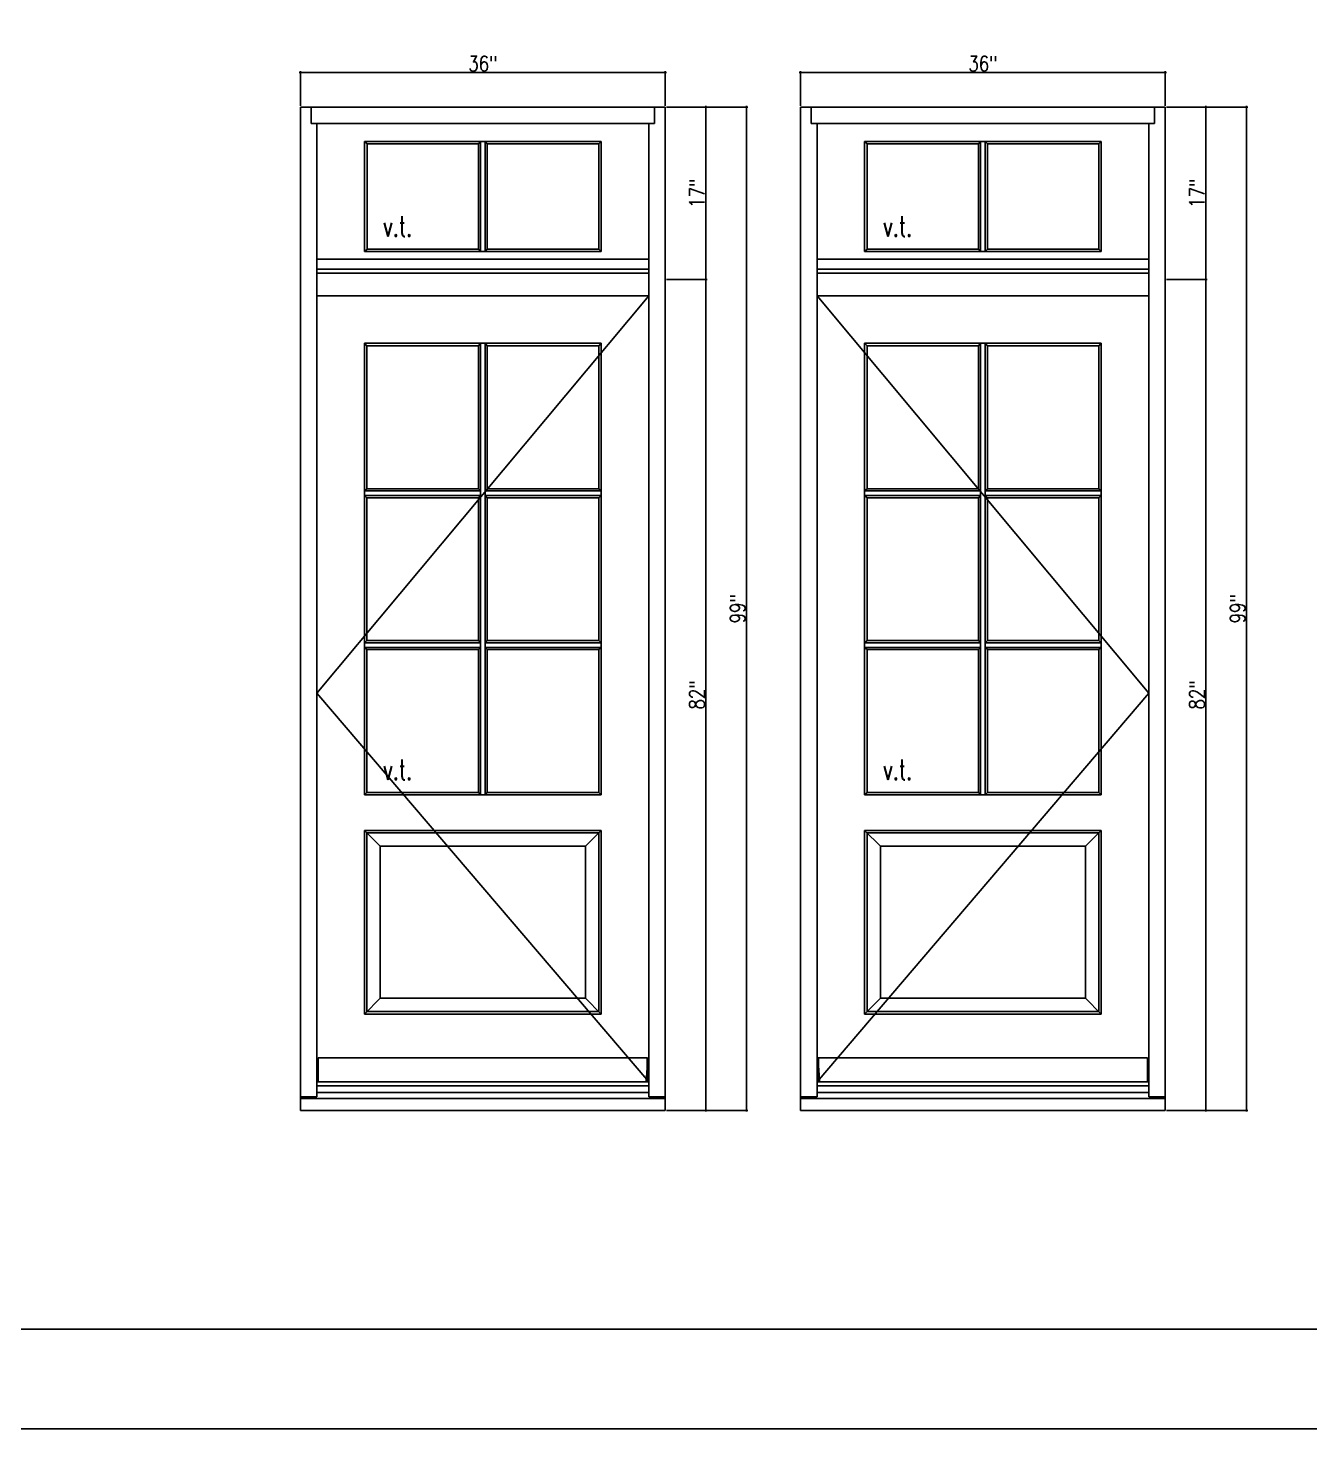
# Model space of a CAD drawing. Header units: inches. Extents: x 1985 to 11287, y 379 to 4336.
# Drawn here: x 7689.1 to 7815.7, y 3266.3 to 3404.5 of the extents above; entities that cross this region are included whole.
import ezdxf

# ---------------------------------------------------------------- set-up
doc = ezdxf.new("R2010")
doc.units = ezdxf.units.IN
doc.header["$MEASUREMENT"] = 0
doc.layers.get('0').update_dxf_attribs({"linetype": 'CONTINUOUS'})
doc.layers.get('Defpoints').update_dxf_attribs({"linetype": 'CONTINUOUS'})
for name, color, linetype in [('COTE1-1 99', 7, 'CONTINUOUS'), ('elevation 99', 7, 'CONTINUOUS'), ('opening side 99', 1, 'CONTINUOUS'), ('separation 99', 3, 'CONTINUOUS')]:
    doc.layers.add(name, color=color, linetype=linetype)
doc.styles.get("Standard").update_dxf_attribs({"font": 'txt.shx', "width": 0.8})
doc.dimstyles.new('Elevation', dxfattribs={"dimscale": 2, "dimtxt": 0.75, "dimasz": 0.0625, "dimexe": 0.0625, "dimexo": 0.0625, "dimgap": 0.0625, "dimtad": 1, "dimdec": 5, "dimzin": 0, "dimdsep": 46, "dimlunit": 5, "dimtxsty": 'Standard', "dimblk1": 'OBLIQUE', "dimblk2": 'OBLIQUE', "dimsah": 1, "dimcen": 2, "dimdle": 0.0625, "dimclrd": 1, "dimclre": 1, "dimadec": 1, "dimazin": 0, "dimtfac": 0.375, "dimtdec": 5, "dimtmove": 0, "dimatfit": 3, "dimldrblk": 'OBLIQUE', "dimfxl": 1, "dimfrac": 2, "dimtolj": 1, "dimtzin": 0, "dimarcsym": 0})

# ---------------------------------------------------------------- blocks, each defined once
blk = doc.blocks.new('_OBLIQUE')
at = {"color": 0, "linetype": 'ByBlock'}
blk.add_line((-0.5, -0.5), (0.5, 0.5), dxfattribs=at)
blk = doc.blocks.new('*D280')
at = {"layer": 'COTE1-1 99', "color": 1, "lineweight": -2, "transparency": 16777216}
for p, q in [((7765.24, 3400.13), (7801.49, 3400.13)), ((7765.37, 3396.85), (7765.37, 3400.26)), ((7801.37, 3396.85), (7801.37, 3400.26))]:
    blk.add_line(p, q, dxfattribs=at)
at = {"layer": 'Defpoints', "color": 0, "transparency": 16777216}
for p in [(7801.37, 3400.13), (7765.37, 3396.72), (7801.37, 3396.72)]:
    blk.add_point(p, dxfattribs=at)
at = {"layer": 'COTE1-1 99', "color": 1, "lineweight": -2, "transparency": 16777216, "xscale": 0.125, "yscale": 0.125, "zscale": 0.125, "rotation": 180}
blk.add_blockref('_OBLIQUE', (7765.37, 3400.13), dxfattribs=at)
at = {"layer": 'COTE1-1 99', "color": 1, "lineweight": -2, "transparency": 16777216, "xscale": 0.125, "yscale": 0.125, "zscale": 0.125}
blk.add_blockref('_OBLIQUE', (7801.37, 3400.13), dxfattribs=at)
at = {"layer": 'COTE1-1 99', "color": 0, "transparency": 16777216, "insert": (7783.37, 3401.01), "char_height": 1.5, "attachment_point": 5}
blk.add_mtext('\\A1;36"', dxfattribs=at)
blk = doc.blocks.new('*D281')
at = {"layer": 'COTE1-1 99', "color": 1, "lineweight": -2, "transparency": 16777216}
for p, q in [((7801.49, 3396.72), (7805.5, 3396.72)), ((7805.37, 3379.6), (7805.37, 3396.85)), ((7801.49, 3379.72), (7805.5, 3379.72))]:
    blk.add_line(p, q, dxfattribs=at)
at = {"layer": 'Defpoints', "color": 0, "transparency": 16777216}
for p in [(7801.37, 3396.72), (7805.37, 3396.72), (7801.37, 3379.72)]:
    blk.add_point(p, dxfattribs=at)
at = {"layer": 'COTE1-1 99', "color": 1, "lineweight": -2, "transparency": 16777216, "xscale": 0.125, "yscale": 0.125, "zscale": 0.125}
for p, rotation in [((7805.37, 3396.72), 90), ((7805.37, 3379.72), 270)]:
    blk.add_blockref('_OBLIQUE', p, dxfattribs=dict(at, rotation=rotation))
at = {"layer": 'COTE1-1 99', "color": 0, "transparency": 16777216, "insert": (7804.5, 3388.22), "char_height": 1.5, "attachment_point": 5, "rotation": 90}
blk.add_mtext('\\A1;17"', dxfattribs=at)
blk = doc.blocks.new('*D282')
at = {"layer": 'COTE1-1 99', "color": 1, "lineweight": -2, "transparency": 16777216}
for p, q in [((7801.49, 3379.72), (7805.5, 3379.72)), ((7805.37, 3297.6), (7805.37, 3379.85)), ((7801.49, 3297.72), (7805.5, 3297.72))]:
    blk.add_line(p, q, dxfattribs=at)
at = {"layer": 'Defpoints', "color": 0, "transparency": 16777216}
for p in [(7801.37, 3379.72), (7805.37, 3379.72), (7801.37, 3297.72)]:
    blk.add_point(p, dxfattribs=at)
at = {"layer": 'COTE1-1 99', "color": 1, "lineweight": -2, "transparency": 16777216, "xscale": 0.125, "yscale": 0.125, "zscale": 0.125}
for p, rotation in [((7805.37, 3379.72), 90), ((7805.37, 3297.72), 270)]:
    blk.add_blockref('_OBLIQUE', p, dxfattribs=dict(at, rotation=rotation))
at = {"layer": 'COTE1-1 99', "color": 0, "transparency": 16777216, "insert": (7804.5, 3338.72), "char_height": 1.5, "attachment_point": 5, "rotation": 90}
blk.add_mtext('\\A1;82"', dxfattribs=at)
blk = doc.blocks.new('*D267')
at = {"layer": 'COTE1-1 99', "color": 1, "lineweight": -2, "transparency": 16777216}
for p, q in [((7801.49, 3396.72), (7809.52, 3396.72)), ((7809.39, 3297.6), (7809.39, 3396.85)), ((7801.49, 3297.72), (7809.52, 3297.72))]:
    blk.add_line(p, q, dxfattribs=at)
at = {"layer": 'Defpoints', "color": 0, "transparency": 16777216}
for p in [(7801.37, 3396.72), (7809.39, 3396.72), (7801.37, 3297.72)]:
    blk.add_point(p, dxfattribs=at)
at = {"layer": 'COTE1-1 99', "color": 1, "lineweight": -2, "transparency": 16777216, "xscale": 0.125, "yscale": 0.125, "zscale": 0.125}
for p, rotation in [((7809.39, 3396.72), 90), ((7809.39, 3297.72), 270)]:
    blk.add_blockref('_OBLIQUE', p, dxfattribs=dict(at, rotation=rotation))
at = {"layer": 'COTE1-1 99', "color": 0, "transparency": 16777216, "insert": (7808.52, 3347.22), "char_height": 1.5, "attachment_point": 5, "rotation": 90}
blk.add_mtext('\\A1;99"', dxfattribs=at)
blk = doc.blocks.new('*D255')
at = {"layer": 'COTE1-1 99', "color": 1, "lineweight": -2, "transparency": 16777216}
for p, q in [((7715.88, 3400.13), (7752.13, 3400.13)), ((7716.01, 3396.85), (7716.01, 3400.26)), ((7752.01, 3396.85), (7752.01, 3400.26))]:
    blk.add_line(p, q, dxfattribs=at)
at = {"layer": 'Defpoints', "color": 0, "transparency": 16777216}
for p in [(7752.01, 3400.13), (7716.01, 3396.72), (7752.01, 3396.72)]:
    blk.add_point(p, dxfattribs=at)
at = {"layer": 'COTE1-1 99', "color": 1, "lineweight": -2, "transparency": 16777216, "xscale": 0.125, "yscale": 0.125, "zscale": 0.125, "rotation": 180}
blk.add_blockref('_OBLIQUE', (7716.01, 3400.13), dxfattribs=at)
at = {"layer": 'COTE1-1 99', "color": 1, "lineweight": -2, "transparency": 16777216, "xscale": 0.125, "yscale": 0.125, "zscale": 0.125}
blk.add_blockref('_OBLIQUE', (7752.01, 3400.13), dxfattribs=at)
at = {"layer": 'COTE1-1 99', "color": 0, "transparency": 16777216, "insert": (7734.01, 3401.01), "char_height": 1.5, "attachment_point": 5}
blk.add_mtext('\\A1;36"', dxfattribs=at)
blk = doc.blocks.new('*D256')
at = {"layer": 'COTE1-1 99', "color": 1, "lineweight": -2, "transparency": 16777216}
for p, q in [((7752.13, 3396.72), (7756.14, 3396.72)), ((7756.01, 3379.6), (7756.01, 3396.85)), ((7752.13, 3379.72), (7756.14, 3379.72))]:
    blk.add_line(p, q, dxfattribs=at)
at = {"layer": 'Defpoints', "color": 0, "transparency": 16777216}
for p in [(7752.01, 3396.72), (7756.01, 3396.72), (7752.01, 3379.72)]:
    blk.add_point(p, dxfattribs=at)
at = {"layer": 'COTE1-1 99', "color": 1, "lineweight": -2, "transparency": 16777216, "xscale": 0.125, "yscale": 0.125, "zscale": 0.125}
for p, rotation in [((7756.01, 3396.72), 90), ((7756.01, 3379.72), 270)]:
    blk.add_blockref('_OBLIQUE', p, dxfattribs=dict(at, rotation=rotation))
at = {"layer": 'COTE1-1 99', "color": 0, "transparency": 16777216, "insert": (7755.14, 3388.22), "char_height": 1.5, "attachment_point": 5, "rotation": 90}
blk.add_mtext('\\A1;17"', dxfattribs=at)
blk = doc.blocks.new('*D257')
at = {"layer": 'COTE1-1 99', "color": 1, "lineweight": -2, "transparency": 16777216}
for p, q in [((7752.13, 3379.72), (7756.14, 3379.72)), ((7756.01, 3297.6), (7756.01, 3379.85)), ((7752.13, 3297.72), (7756.14, 3297.72))]:
    blk.add_line(p, q, dxfattribs=at)
at = {"layer": 'Defpoints', "color": 0, "transparency": 16777216}
for p in [(7752.01, 3379.72), (7756.01, 3379.72), (7752.01, 3297.72)]:
    blk.add_point(p, dxfattribs=at)
at = {"layer": 'COTE1-1 99', "color": 1, "lineweight": -2, "transparency": 16777216, "xscale": 0.125, "yscale": 0.125, "zscale": 0.125}
for p, rotation in [((7756.01, 3379.72), 90), ((7756.01, 3297.72), 270)]:
    blk.add_blockref('_OBLIQUE', p, dxfattribs=dict(at, rotation=rotation))
at = {"layer": 'COTE1-1 99', "color": 0, "transparency": 16777216, "insert": (7755.14, 3338.72), "char_height": 1.5, "attachment_point": 5, "rotation": 90}
blk.add_mtext('\\A1;82"', dxfattribs=at)
blk = doc.blocks.new('*D258')
at = {"layer": 'COTE1-1 99', "color": 1, "lineweight": -2, "transparency": 16777216}
for p, q in [((7752.13, 3396.72), (7760.16, 3396.72)), ((7760.03, 3297.6), (7760.03, 3396.85)), ((7752.13, 3297.72), (7760.16, 3297.72))]:
    blk.add_line(p, q, dxfattribs=at)
at = {"layer": 'Defpoints', "color": 0, "transparency": 16777216}
for p in [(7752.01, 3396.72), (7760.03, 3396.72), (7752.01, 3297.72)]:
    blk.add_point(p, dxfattribs=at)
at = {"layer": 'COTE1-1 99', "color": 1, "lineweight": -2, "transparency": 16777216, "xscale": 0.125, "yscale": 0.125, "zscale": 0.125}
for p, rotation in [((7760.03, 3396.72), 90), ((7760.03, 3297.72), 270)]:
    blk.add_blockref('_OBLIQUE', p, dxfattribs=dict(at, rotation=rotation))
at = {"layer": 'COTE1-1 99', "color": 0, "transparency": 16777216, "insert": (7759.16, 3347.22), "char_height": 1.5, "attachment_point": 5, "rotation": 90}
blk.add_mtext('\\A1;99"', dxfattribs=at)

msp = doc.modelspace()

# ---------------------------------------------------------------- linework, layer by layer
at = {"layer": 'elevation 99'}
for p, q in [((7752.009032, 3396.722979), (7716.009032, 3396.722979)), ((7716.009032, 3396.722979), (7716.009032, 3380.722979)), ((7717.071532, 3396.722979), (7717.071532, 3395.097979)), ((7750.946532, 3396.722979), (7750.946532, 3395.097979)), ((7752.009032, 3396.722979), (7752.009032, 3379.722979)), ((7765.367789, 3396.722979), (7765.367789, 3380.722979)), ((7765.367789, 3396.722979), (7801.367789, 3396.722979)), ((7766.430289, 3396.722979), (7766.430289, 3395.097979)), ((7800.305289, 3396.722979), (7800.305289, 3395.097979)), ((7801.367789, 3396.722979), (7801.367789, 3379.722979)), ((7750.946532, 3395.097979), (7717.071532, 3395.097979)), ((7717.634032, 3395.097979), (7717.634032, 3380.722979)), ((7750.384032, 3395.097979), (7750.384032, 3380.722979)), ((7766.430289, 3395.097979), (7800.305289, 3395.097979)), ((7766.992789, 3395.097979), (7766.992789, 3380.722979)), ((7799.742789, 3395.097979), (7799.742789, 3380.722979)), ((7722.331346, 3393.339028), (7722.331346, 3382.481903)), ((7722.331346, 3393.339028), (7745.686719, 3393.339028)), ((7722.572417, 3393.097957), (7722.331346, 3393.339028)), ((7722.572417, 3393.097957), (7722.572417, 3382.722974)), ((7722.572417, 3393.097957), (7733.571532, 3393.097957)), ((7733.571532, 3393.097957), (7733.775732, 3393.339028)), ((7733.571532, 3382.722974), (7733.571532, 3393.097957)), ((7733.775732, 3382.481903), (7733.775732, 3393.339028)), ((7734.242332, 3382.481903), (7734.242332, 3393.339028)), ((7734.446532, 3393.097957), (7734.242332, 3393.339028)), ((7734.446532, 3382.722974), (7734.446532, 3393.097957)), ((7734.446532, 3393.097957), (7745.445647, 3393.097957)), ((7745.686719, 3393.339028), (7745.445647, 3393.097957)), ((7745.445647, 3393.097957), (7745.445647, 3382.722974)), ((7745.686719, 3393.339028), (7745.686719, 3382.481903)), ((7795.045476, 3393.339028), (7771.690103, 3393.339028)), ((7771.690103, 3393.339028), (7771.690103, 3382.481903)), ((7771.931174, 3393.097957), (7771.690103, 3393.339028)), ((7782.930289, 3393.097957), (7771.931174, 3393.097957)), ((7771.931174, 3393.097957), (7771.931174, 3382.722974)), ((7782.930289, 3393.097957), (7783.134489, 3393.339028)), ((7782.930289, 3382.722974), (7782.930289, 3393.097957)), ((7783.134489, 3382.481903), (7783.134489, 3393.339028)), ((7783.805289, 3393.097957), (7783.601089, 3393.339028)), ((7783.601089, 3382.481903), (7783.601089, 3393.339028)), ((7783.805289, 3382.722974), (7783.805289, 3393.097957)), ((7794.804404, 3393.097957), (7783.805289, 3393.097957)), ((7795.045476, 3393.339028), (7794.804404, 3393.097957)), ((7794.804404, 3393.097957), (7794.804404, 3382.722974)), ((7795.045476, 3393.339028), (7795.045476, 3382.481903)), ((7750.384032, 3381.722979), (7717.634032, 3381.722979)), ((7722.331346, 3382.481903), (7722.572417, 3382.722974)), ((7722.331346, 3382.481903), (7745.686719, 3382.481903)), ((7722.56594, 3382.722974), (7733.571532, 3382.722974)), ((7733.571532, 3382.722974), (7733.775732, 3382.481903)), ((7734.242332, 3382.481903), (7734.446532, 3382.722974)), ((7734.446532, 3382.722974), (7745.445647, 3382.722974)), ((7745.686719, 3382.481903), (7745.445647, 3382.722974)), ((7766.992789, 3381.722979), (7799.742789, 3381.722979)), ((7771.690103, 3382.481903), (7771.931174, 3382.722974)), ((7795.045476, 3382.481903), (7771.690103, 3382.481903)), ((7782.930289, 3382.722974), (7771.931174, 3382.722974)), ((7783.134489, 3382.481903), (7782.930289, 3382.722974)), ((7783.805289, 3382.722974), (7783.601089, 3382.481903)), ((7794.810881, 3382.722974), (7783.805289, 3382.722974)), ((7795.045476, 3382.481903), (7794.804404, 3382.722974)), ((7716.009032, 3380.722979), (7716.009032, 3297.722979)), ((7716.009032, 3380.722979), (7716.009032, 3297.722979)), ((7717.634032, 3380.722979), (7717.634032, 3380.347979)), ((7750.384032, 3380.722979), (7717.634032, 3380.722979)), ((7717.634032, 3380.347979), (7750.384032, 3380.347979)), ((7717.634032, 3380.347979), (7717.634032, 3378.097979)), ((7750.384032, 3380.347979), (7750.384032, 3380.722979)), ((7750.384032, 3378.097979), (7750.384032, 3380.347979)), ((7765.367789, 3297.722979), (7765.367789, 3380.722979)), ((7765.367789, 3297.722979), (7765.367789, 3380.722979)), ((7766.992789, 3380.722979), (7799.742789, 3380.722979)), ((7766.992789, 3380.347979), (7766.992789, 3380.722979)), ((7799.742789, 3380.347979), (7766.992789, 3380.347979)), ((7766.992789, 3378.097979), (7766.992789, 3380.347979)), ((7799.742789, 3380.722979), (7799.742789, 3380.347979)), ((7799.742789, 3380.347979), (7799.742789, 3378.097979)), ((7752.009032, 3297.722979), (7752.009032, 3379.722979)), ((7752.009032, 3297.722979), (7752.009032, 3379.722979)), ((7801.367789, 3379.722979), (7801.367789, 3297.722979)), ((7801.367789, 3379.722979), (7801.367789, 3297.722979)), ((7750.384032, 3378.097979), (7717.634032, 3378.097979)), ((7750.384032, 3378.097979), (7717.634032, 3378.097979)), ((7717.634032, 3378.097979), (7717.634032, 3299.051104)), ((7717.634032, 3378.097979), (7717.634032, 3299.051104)), ((7750.384032, 3299.051104), (7750.384032, 3378.097979)), ((7750.384032, 3299.051104), (7750.384032, 3378.097979)), ((7766.992789, 3299.051104), (7766.992789, 3378.097979)), ((7766.992789, 3378.097979), (7799.742789, 3378.097979)), ((7766.992789, 3299.051104), (7766.992789, 3378.097979)), ((7766.992789, 3378.097979), (7799.742789, 3378.097979)), ((7799.742789, 3378.097979), (7799.742789, 3299.051104)), ((7799.742789, 3378.097979), (7799.742789, 3299.051104)), ((7722.571517, 3373.16043), (7722.330446, 3373.428302)), ((7722.330446, 3373.428302), (7745.687619, 3373.428302)), ((7722.330446, 3373.428302), (7722.330446, 3328.861307)), ((7733.571532, 3373.16043), (7733.775732, 3373.428302)), ((7733.775732, 3373.428302), (7733.775732, 3328.861307)), ((7734.242332, 3373.428302), (7734.446532, 3373.16043)), ((7734.242332, 3373.428302), (7734.242332, 3328.861307)), ((7745.446547, 3373.16043), (7745.687619, 3373.428302)), ((7745.687619, 3373.428302), (7745.687619, 3328.861307)), ((7771.689203, 3373.428302), (7771.689203, 3328.861307)), ((7771.689203, 3373.428302), (7795.046376, 3373.428302)), ((7771.930274, 3373.16043), (7771.689203, 3373.428302)), ((7782.930289, 3373.16043), (7783.134489, 3373.428302)), ((7783.134489, 3373.428302), (7783.134489, 3328.861307)), ((7783.601089, 3373.428302), (7783.601089, 3328.861307)), ((7783.601089, 3373.428302), (7783.805289, 3373.16043)), ((7794.805304, 3373.16043), (7795.046376, 3373.428302)), ((7795.046376, 3373.428302), (7795.046376, 3328.861307)), ((7722.571517, 3373.16043), (7733.571532, 3373.16043)), ((7722.571517, 3373.16043), (7722.571517, 3359.05693)), ((7733.571532, 3373.16043), (7733.571532, 3359.05693)), ((7734.446532, 3373.16043), (7745.446547, 3373.16043)), ((7734.446532, 3373.16043), (7734.446532, 3359.05693)), ((7745.446547, 3373.16043), (7745.446547, 3359.05693)), ((7771.930274, 3373.16043), (7771.930274, 3359.05693)), ((7771.930274, 3373.16043), (7782.930289, 3373.16043)), ((7782.930289, 3373.16043), (7782.930289, 3359.05693)), ((7783.805289, 3373.16043), (7783.805289, 3359.05693)), ((7783.805289, 3373.16043), (7794.805304, 3373.16043)), ((7794.805304, 3373.16043), (7794.805304, 3359.05693)), ((7722.571517, 3359.05693), (7722.330446, 3358.85273)), ((7722.330446, 3358.85273), (7733.775732, 3358.85273)), ((7722.571517, 3358.18193), (7722.330446, 3358.38613)), ((7722.330446, 3358.38613), (7733.775732, 3358.38613)), ((7722.571517, 3359.05693), (7733.571532, 3359.05693)), ((7722.571517, 3358.18193), (7722.571517, 3344.07843)), ((7722.571517, 3358.18193), (7733.571532, 3358.18193)), ((7733.571532, 3359.05693), (7733.775732, 3358.85273)), ((7733.571532, 3358.18193), (7733.775732, 3358.38613)), ((7733.571532, 3358.18193), (7733.571532, 3344.07843)), ((7734.446532, 3359.05693), (7734.242332, 3358.85273)), ((7734.242332, 3358.85273), (7745.687619, 3358.85273)), ((7734.242332, 3358.38613), (7745.687619, 3358.38613)), ((7734.446532, 3358.18193), (7734.242332, 3358.38613)), ((7734.446532, 3359.05693), (7745.446547, 3359.05693)), ((7734.446532, 3358.18193), (7734.446532, 3344.07843)), ((7734.446532, 3358.18193), (7745.446547, 3358.18193)), ((7745.446547, 3359.05693), (7745.687619, 3358.85273)), ((7745.446547, 3358.18193), (7745.687619, 3358.38613)), ((7745.446547, 3358.18193), (7745.446547, 3344.07843)), ((7771.930274, 3359.05693), (7771.689203, 3358.85273)), ((7771.689203, 3358.85273), (7783.134489, 3358.85273)), ((7771.689203, 3358.38613), (7783.134489, 3358.38613)), ((7771.930274, 3358.18193), (7771.689203, 3358.38613)), ((7771.930274, 3359.05693), (7782.930289, 3359.05693)), ((7771.930274, 3358.18193), (7782.930289, 3358.18193)), ((7771.930274, 3358.18193), (7771.930274, 3344.07843)), ((7782.930289, 3359.05693), (7783.134489, 3358.85273)), ((7782.930289, 3358.18193), (7783.134489, 3358.38613)), ((7782.930289, 3358.18193), (7782.930289, 3344.07843)), ((7783.805289, 3359.05693), (7783.601089, 3358.85273)), ((7783.601089, 3358.85273), (7795.046376, 3358.85273)), ((7783.805289, 3358.18193), (7783.601089, 3358.38613)), ((7783.601089, 3358.38613), (7795.046376, 3358.38613)), ((7783.805289, 3359.05693), (7794.805304, 3359.05693)), ((7783.805289, 3358.18193), (7794.805304, 3358.18193)), ((7783.805289, 3358.18193), (7783.805289, 3344.07843)), ((7794.805304, 3359.05693), (7795.046376, 3358.85273)), ((7794.805304, 3358.18193), (7795.046376, 3358.38613)), ((7794.805304, 3358.18193), (7794.805304, 3344.07843)), ((7722.571517, 3344.07843), (7722.330446, 3343.87423)), ((7722.330446, 3343.87423), (7733.775732, 3343.87423)), ((7722.330446, 3343.412079), (7733.775732, 3343.412079)), ((7722.571517, 3344.07843), (7733.571532, 3344.07843)), ((7722.571517, 3343.207879), (7722.571517, 3329.102379)), ((7722.571517, 3343.207879), (7733.571532, 3343.207879)), ((7733.571532, 3343.207879), (7733.571532, 3329.102379)), ((7734.242332, 3343.87423), (7745.687619, 3343.87423)), ((7734.242332, 3343.412079), (7745.687619, 3343.412079)), ((7734.446532, 3344.07843), (7745.446547, 3344.07843)), ((7734.446532, 3343.207879), (7745.446547, 3343.207879)), ((7734.446532, 3343.207879), (7734.446532, 3329.102379)), ((7745.446547, 3344.07843), (7745.687619, 3343.87423)), ((7745.446547, 3343.207879), (7745.687619, 3343.412079)), ((7745.446547, 3343.207879), (7745.446547, 3329.102379)), ((7771.930274, 3344.07843), (7771.689203, 3343.87423)), ((7771.689203, 3343.87423), (7783.134489, 3343.87423)), ((7771.689203, 3343.412079), (7783.134489, 3343.412079)), ((7771.930274, 3344.07843), (7782.930289, 3344.07843)), ((7771.930274, 3343.207879), (7782.930289, 3343.207879)), ((7771.930274, 3343.207879), (7771.930274, 3329.102379)), ((7782.930289, 3343.207879), (7782.930289, 3329.102379)), ((7783.601089, 3343.87423), (7795.046376, 3343.87423)), ((7783.601089, 3343.412079), (7795.046376, 3343.412079)), ((7783.805289, 3344.07843), (7794.805304, 3344.07843)), ((7783.805289, 3343.207879), (7783.805289, 3329.102379)), ((7783.805289, 3343.207879), (7794.805304, 3343.207879)), ((7794.805304, 3344.07843), (7795.046376, 3343.87423)), ((7794.805304, 3343.207879), (7795.046376, 3343.412079)), ((7794.805304, 3343.207879), (7794.805304, 3329.102379)), ((7722.330446, 3328.861307), (7722.571517, 3329.102379)), ((7722.571517, 3329.102379), (7733.571532, 3329.102379)), ((7733.571532, 3329.102379), (7733.775732, 3328.861307)), ((7734.446532, 3329.102379), (7734.242332, 3328.861307)), ((7734.446532, 3329.102379), (7745.446547, 3329.102379)), ((7745.687619, 3328.861307), (7745.446547, 3329.102379)), ((7771.689203, 3328.861307), (7771.930274, 3329.102379)), ((7771.930274, 3329.102379), (7782.930289, 3329.102379)), ((7782.930289, 3329.102379), (7783.134489, 3328.861307)), ((7783.805289, 3329.102379), (7783.601089, 3328.861307)), ((7783.805289, 3329.102379), (7794.805304, 3329.102379)), ((7795.046376, 3328.861307), (7794.805304, 3329.102379)), ((7722.330446, 3328.861307), (7745.687619, 3328.861307)), ((7771.689203, 3328.861307), (7795.046376, 3328.861307)), ((7723.883958, 3323.789829), (7722.330387, 3325.34345)), ((7722.330387, 3307.231868), (7722.330387, 3325.34345)), ((7722.330387, 3325.34345), (7745.687663, 3325.34345)), ((7722.571458, 3307.472939), (7722.571458, 3325.102329)), ((7722.571458, 3325.102329), (7745.446591, 3325.102329)), ((7745.687663, 3325.34345), (7744.134091, 3323.789829)), ((7745.446591, 3307.472939), (7745.446591, 3325.102329)), ((7745.687663, 3307.231868), (7745.687663, 3325.34345)), ((7771.689144, 3325.34345), (7795.04642, 3325.34345)), ((7771.689144, 3307.231868), (7771.689144, 3325.34345)), ((7773.242715, 3323.789829), (7771.689144, 3325.34345)), ((7771.930215, 3325.102329), (7794.805348, 3325.102329)), ((7771.930215, 3307.472939), (7771.930215, 3325.102329)), ((7795.04642, 3325.34345), (7793.492848, 3323.789829)), ((7794.805348, 3307.472939), (7794.805348, 3325.102329)), ((7795.04642, 3307.231868), (7795.04642, 3325.34345)), ((7723.883958, 3308.785439), (7723.883958, 3323.789829)), ((7723.883958, 3323.789829), (7744.134091, 3323.789829)), ((7744.134091, 3308.785439), (7744.134091, 3323.789829)), ((7773.242715, 3323.789829), (7793.492848, 3323.789829)), ((7773.242715, 3308.785439), (7773.242715, 3323.789829)), ((7793.492848, 3308.785439), (7793.492848, 3323.789829)), ((7722.330387, 3307.231868), (7723.883958, 3308.785439)), ((7723.883958, 3308.785439), (7744.134091, 3308.785439)), ((7745.687663, 3307.231868), (7744.134091, 3308.785439)), ((7771.689144, 3307.231868), (7773.242715, 3308.785439)), ((7773.242715, 3308.785439), (7793.492848, 3308.785439)), ((7795.04642, 3307.231868), (7793.492848, 3308.785439)), ((7722.330387, 3307.231868), (7745.687663, 3307.231868)), ((7722.571458, 3307.472939), (7745.446591, 3307.472939)), ((7771.689144, 3307.231868), (7795.04642, 3307.231868)), ((7771.930215, 3307.472939), (7794.805348, 3307.472939)), ((7717.759032, 3300.535473), (7717.759032, 3302.910473)), ((7750.259032, 3302.910473), (7717.759032, 3302.910473)), ((7717.759032, 3300.535473), (7717.759032, 3302.910473)), ((7750.259032, 3302.910473), (7717.759032, 3302.910473)), ((7750.259032, 3300.535473), (7750.259032, 3302.910473)), ((7750.259032, 3300.535473), (7750.259032, 3302.910473)), ((7767.117789, 3302.910473), (7799.617789, 3302.910473)), ((7767.117789, 3300.535473), (7767.117789, 3302.910473)), ((7767.117789, 3302.910473), (7799.617789, 3302.910473)), ((7767.117789, 3300.535473), (7767.117789, 3302.910473)), ((7799.617789, 3300.535473), (7799.617789, 3302.910473)), ((7799.617789, 3300.535473), (7799.617789, 3302.910473)), ((7717.634032, 3300.535473), (7750.384032, 3300.535473)), ((7717.634032, 3300.535473), (7750.384032, 3300.535473)), ((7717.634032, 3300.143855), (7750.384032, 3300.143855)), ((7717.634032, 3300.143855), (7750.384032, 3300.143855)), ((7750.134032, 3300.722973), (7750.134032, 3300.535473)), ((7750.134032, 3300.722973), (7750.134032, 3300.535473)), ((7750.172275, 3300.535473), (7750.181701, 3300.660473)), ((7750.172275, 3300.535473), (7750.181701, 3300.660473)), ((7750.181701, 3300.660473), (7750.192328, 3300.535473)), ((7750.181701, 3300.660473), (7750.192328, 3300.535473)), ((7799.742789, 3300.535473), (7766.992789, 3300.535473)), ((7799.742789, 3300.535473), (7766.992789, 3300.535473)), ((7799.742789, 3300.143855), (7766.992789, 3300.143855)), ((7799.742789, 3300.143855), (7766.992789, 3300.143855)), ((7767.195121, 3300.660473), (7767.184493, 3300.535473)), ((7767.195121, 3300.660473), (7767.184493, 3300.535473)), ((7767.204546, 3300.535473), (7767.195121, 3300.660473)), ((7767.204546, 3300.535473), (7767.195121, 3300.660473)), ((7767.242789, 3300.722973), (7767.242789, 3300.535473)), ((7767.242789, 3300.722973), (7767.242789, 3300.535473)), ((7716.009032, 3299.051104), (7717.634032, 3299.051104)), ((7716.009032, 3299.051104), (7717.634032, 3299.051104)), ((7716.009032, 3298.910479), (7752.009032, 3298.910479)), ((7716.009032, 3298.910479), (7752.009032, 3298.910479)), ((7717.634032, 3299.472973), (7750.384032, 3299.472973)), ((7750.384032, 3299.051104), (7752.009032, 3299.051104)), ((7750.384032, 3299.051104), (7752.009032, 3299.051104)), ((7766.992789, 3299.051104), (7765.367789, 3299.051104)), ((7766.992789, 3299.051104), (7765.367789, 3299.051104)), ((7801.367789, 3298.910479), (7765.367789, 3298.910479)), ((7801.367789, 3298.910479), (7765.367789, 3298.910479)), ((7799.742789, 3299.472973), (7766.992789, 3299.472973)), ((7801.367789, 3299.051104), (7799.742789, 3299.051104)), ((7801.367789, 3299.051104), (7799.742789, 3299.051104)), ((7716.009032, 3297.722979), (7752.009032, 3297.722979)), ((7716.009032, 3297.722979), (7750.384032, 3297.722979)), ((7716.009032, 3297.722979), (7743.884032, 3297.722979)), ((7716.009032, 3297.722979), (7752.009032, 3297.722979)), ((7716.009032, 3297.722979), (7750.384032, 3297.722979)), ((7716.009032, 3297.722979), (7743.884032, 3297.722979)), ((7801.367789, 3297.722979), (7765.367789, 3297.722979)), ((7801.367789, 3297.722979), (7765.367789, 3297.722979)), ((7801.367789, 3297.722979), (7766.992789, 3297.722979)), ((7801.367789, 3297.722979), (7766.992789, 3297.722979)), ((7801.367789, 3297.722979), (7773.492789, 3297.722979)), ((7801.367789, 3297.722979), (7773.492789, 3297.722979))]:
    msp.add_line(p, q, dxfattribs=at)
at = {"layer": 'elevation 99', "color": 7}
for p, q in [((7722.571517, 3343.207879), (7722.330446, 3343.412079)), ((7733.571532, 3344.07843), (7733.775732, 3343.87423)), ((7733.571532, 3343.207879), (7733.775732, 3343.412079)), ((7734.446532, 3344.07843), (7734.242332, 3343.87423)), ((7734.446532, 3343.207879), (7734.242332, 3343.412079)), ((7771.930274, 3343.207879), (7771.689203, 3343.412079)), ((7782.930289, 3344.07843), (7783.134489, 3343.87423)), ((7782.930289, 3343.207879), (7783.134489, 3343.412079)), ((7783.805289, 3344.07843), (7783.601089, 3343.87423)), ((7783.805289, 3343.207879), (7783.601089, 3343.412079))]:
    msp.add_line(p, q, dxfattribs=at)
at = {"layer": 'elevation 99'}
for centre, radius, start, end in [((7732.09357, 3302.645715), 18.140881, 354.32963932, 0.35560171), ((7732.09357, 3302.645715), 18.140881, 354.32963932, 0.35560171), ((7750.645579, 3302.769017), 0.411617, 159.90001428, 181.49147604), ((7750.645579, 3302.769017), 0.411617, 159.90001428, 181.49147604), ((7766.731242, 3302.769017), 0.411617, 358.50852396, 20.09998572), ((7766.731242, 3302.769017), 0.411617, 358.50852396, 20.09998572), ((7785.283252, 3302.645715), 18.140881, 179.64439829, 185.67036068), ((7785.283252, 3302.645715), 18.140881, 179.64439829, 185.67036068), ((7752.791565, 3300.551062), 2.663087, 173.48326078, 176.29878354), ((7752.791565, 3300.551062), 2.663087, 173.48326078, 176.29878354), ((7764.585257, 3300.551062), 2.663087, 3.70121646, 6.51673922), ((7764.585257, 3300.551062), 2.663087, 3.70121646, 6.51673922)]:
    msp.add_arc(centre, radius, start, end, dxfattribs=at)
at = {"layer": 'opening side 99', "color": 1}
for p, q in [((7750.384032, 3378.097979), (7717.634032, 3338.887041)), ((7766.992789, 3378.097979), (7799.742789, 3338.887041)), ((7717.634032, 3338.887041), (7750.384032, 3300.535473)), ((7799.742789, 3338.887041), (7766.992789, 3300.535473))]:
    msp.add_line(p, q, dxfattribs=at)
at = {"layer": 'separation 99'}
msp.add_line((9943.552213, 3276.128059), (7685.752407, 3276.128059), dxfattribs=at)
msp.add_lwpolyline([(9954.635727, 3266.28393), (7087.963638, 3266.28393), (7087.963638, 4336.37128), (9954.635727, 4336.37128)], close=True, dxfattribs=at)

# ---------------------------------------------------------------- texts
at = {"layer": 'elevation 99', "width": 0.7}
for p in [(7724.157029, 3383.968238), (7773.515786, 3383.968238), (7724.151452, 3330.347642), (7773.510209, 3330.347642)]:
    msp.add_text('v.t.', height=2, dxfattribs=at).set_placement(p)

# ---------------------------------------------------------------- dimensions: what is measured, and where the dimension line sits
at = {"layer": 'COTE1-1 99'}
for base, p1, p2, picture, middle in [((7752.009032, 3400.130656), (7716.009032, 3396.722979), (7752.009032, 3396.722979), '*D255', (7734.009032, 3401.005656)), ((7801.367789, 3400.130656), (7765.367789, 3396.722979), (7801.367789, 3396.722979), '*D280', (7783.367789, 3401.005656))]:
    dim = msp.add_linear_dim(base=base, p1=p1, p2=p2, dimstyle='Elevation', override={"dimtxt": 0.75, "dimdec": 5, "dimlunit": 5, "dimpost": '"'}, dxfattribs=at)
    dim.commit()
    dim.dimension.update_dxf_attribs({"geometry": picture, "text_midpoint": middle})
for base, p1, p2, override, picture, middle in [((7756.012586, 3396.722979), (7752.009032, 3379.722979), (7752.009032, 3396.722979), {"dimtxt": 0.75, "dimdec": 5, "dimlunit": 5, "dimpost": '"'}, '*D256', (7755.137586, 3388.222979)), ((7760.033191, 3396.722979), (7752.009032, 3297.722979), (7752.009032, 3396.722979), {"dimpost": '"'}, '*D258', (7759.158191, 3347.222979)), ((7805.371343, 3396.722979), (7801.367789, 3379.722979), (7801.367789, 3396.722979), {"dimtxt": 0.75, "dimdec": 5, "dimlunit": 5, "dimpost": '"'}, '*D281', (7804.496343, 3388.222979)), ((7809.391948, 3396.722979), (7801.367789, 3297.722979), (7801.367789, 3396.722979), {"dimpost": '"'}, '*D267', (7808.516948, 3347.222979)), ((7756.012586, 3379.722979), (7752.009032, 3297.722979), (7752.009032, 3379.722979), {"dimtxt": 0.75, "dimdec": 5, "dimlunit": 5, "dimpost": '"'}, '*D257', (7755.137586, 3338.722979)), ((7805.371343, 3379.722979), (7801.367789, 3297.722979), (7801.367789, 3379.722979), {"dimtxt": 0.75, "dimdec": 5, "dimlunit": 5, "dimpost": '"'}, '*D282', (7804.496343, 3338.722979))]:
    dim = msp.add_linear_dim(base=base, p1=p1, p2=p2, angle=90, dimstyle='Elevation', override=override, dxfattribs=at)
    dim.commit()
    dim.dimension.update_dxf_attribs({"geometry": picture, "text_midpoint": middle})

doc.saveas('drawing.dxf')
